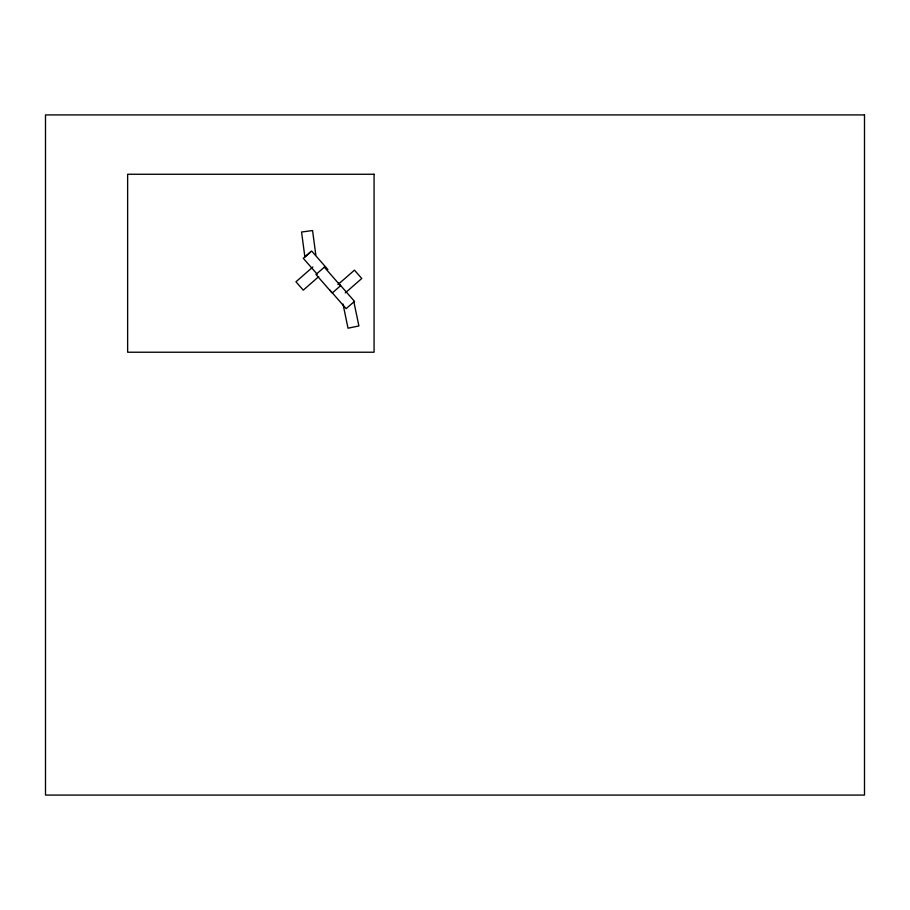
<?xml version="1.0" encoding="UTF-8"?>
<svg xmlns="http://www.w3.org/2000/svg" width="910" height="910" viewBox="0 0 910 910"><rect width="100%" height="100%" fill="white"/><g stroke="black" fill="none" stroke-linecap="round" stroke-linejoin="round"><path stroke-width="1.36" d="M304.896 257.007L310.117 252.434M312.881 266.971L295.966 281.793L303.269 290.142L318.739 276.606M337.951 284.58L354.445 270.145L361.759 278.494L345.265 292.929M327.873 269.542L311.629 250.989L303.28 258.292L317.237 274.251M338.247 282.794L354.49 301.346L346.141 308.661L329.898 290.097M353.876 301.801L358.893 325.951L348.018 328.203L343.013 304.054M315.815 254.993L312.562 230.548L301.563 232.016L304.804 256.461M324.324 267.153L315.963 274.467L332.207 293.031L340.556 285.717L324.324 267.153M864.5 114.922L45.5 114.922L45.5 795.078L864.5 795.078L864.5 114.922M374.067 174.254L127.639 174.254L127.639 352.227L374.067 352.227L374.067 174.254"/></g></svg>
